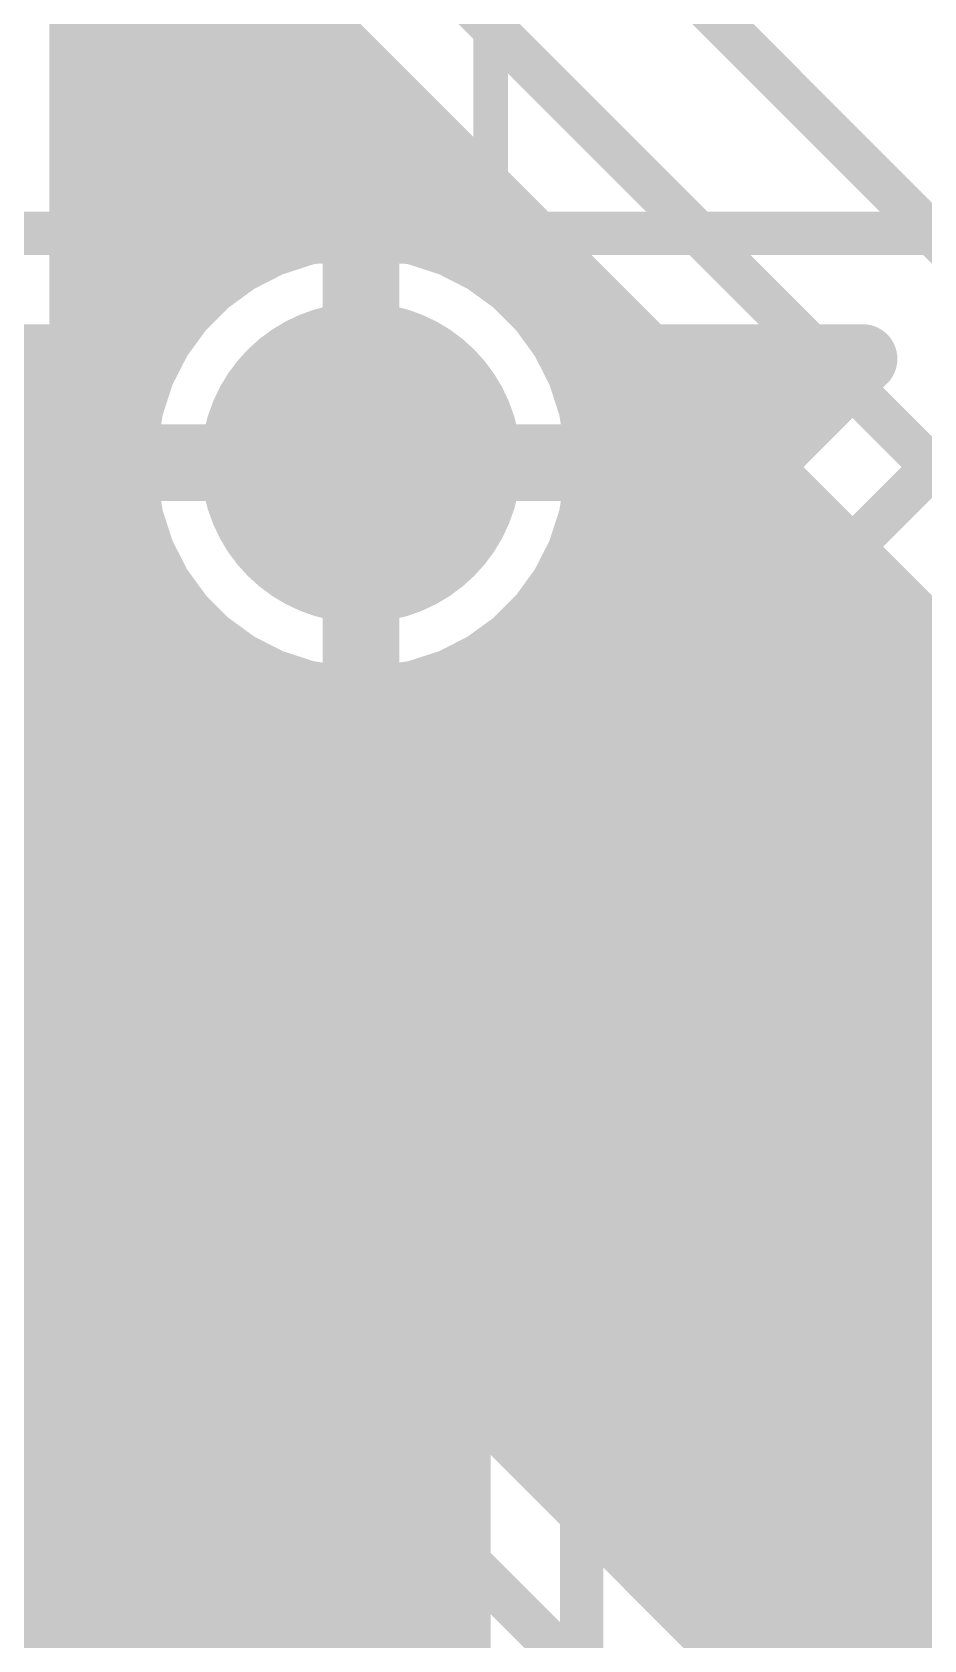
# Model space of a CAD drawing. Extents: x -9 to 55.5, y -1.4 to 36.5.
# Drawn here: x 17.12 to 22.35, y 18.49 to 27.93 of the extents above; entities that cross this region are included whole.
import ezdxf

# ---------------------------------------------------------------- set-up
doc = ezdxf.new("R2010")
doc.units = 0
for name, color, linetype in [('1', 22, 'CONTINUOUS'), ('16', 175, 'CONTINUOUS'), ('17', 82, 'CONTINUOUS'), ('21', 253, 'CONTINUOUS')]:
    doc.layers.add(name, color=color, linetype=linetype)

# ---------------------------------------------------------------- blocks, each defined once
blk = doc.blocks.new('ROUNDP')
at = {"const_width": 0.5}
blk.add_lwpolyline([(0, -0.25, 1), (0, 0.25, 1), (0, -0.25)], format="xyb", dxfattribs=at)

msp = doc.modelspace()

# ---------------------------------------------------------------- linework, layer by layer
at = {"layer": '1'}
for points, const_width in [([(23.0886, 27.432), (22.4028, 26.7462)], 0.254), ([(22.4028, 26.7462), (11.6586, 26.7462)], 0.254), ([(23.5458, 26.5176), (20.3454, 23.3172)], 0.254), ([(15.372, 26.0096), (17.7927, 26.0096)], 0.4064), ([(17.7553, 25.9363), (17.6874, 25.7271)], 0.4064), ([(17.7927, 26.0096), (17.7553, 25.9363)], 0.4064), ([(21.9961, 26.0096), (19.7209, 23.7345)], 0.4064), ([(20.3446, 25.9363), (20.3073, 26.0096)], 0.4064), ([(20.3073, 26.0096), (21.9961, 26.0096)], 0.4064), ([(20.4126, 25.7271), (20.3446, 25.9363)], 0.4064), ([(17.6874, 25.7271), (17.653, 25.5099)], 0.4064), ([(20.447, 25.5099), (20.4126, 25.7271)], 0.4064), ([(15.4722, 25.6032), (17.6678, 25.6032)], 0.4064), ([(20.4322, 25.6032), (21.5897, 25.6032)], 0.4064), ([(17.653, 25.5099), (17.653, 25.4218)], 0.4064), ([(20.447, 25.4218), (20.447, 25.5099)], 0.4064), ([(17.653, 25.4218), (19.0282, 25.4218)], 0.4064), ([(19.0282, 25.3782), (17.653, 25.3782)], 0.4064), ([(17.653, 25.3782), (17.653, 25.2901)], 0.4064), ([(19.0282, 25.4218), (19.0282, 25.3782)], 0.4064), ([(19.0282, 24.003), (19.0282, 25.3782)], 0.4064), ([(19.0282, 25.3782), (19.0718, 25.3782)], 0.4064), ([(19.0718, 25.3782), (19.0718, 25.4218)], 0.4064), ([(19.0718, 25.4218), (20.447, 25.4218)], 0.4064), ([(19.0718, 25.3782), (19.0718, 24.003)], 0.4064), ([(20.447, 25.3782), (19.0718, 25.3782)], 0.4064), ([(20.447, 25.2901), (20.447, 25.3782)], 0.4064), ([(17.653, 25.2901), (17.6874, 25.0729)], 0.4064), ([(20.4126, 25.0729), (20.447, 25.2901)], 0.4064), ([(13.8368, 25.1968), (17.6678, 25.1968)], 0.4064), ([(19.0282, 25.1968), (19.0718, 25.1968)], 0.4064), ([(20.4322, 25.1968), (21.1833, 25.1968)], 0.4064), ([(17.6874, 25.0729), (17.7553, 24.8637)], 0.4064), ([(20.3446, 24.8637), (20.4126, 25.0729)], 0.4064), ([(17.7553, 24.8637), (17.8552, 24.6678)], 0.4064), ([(20.2448, 24.6678), (20.3446, 24.8637)], 0.4064), ([(15.4722, 24.7904), (17.7927, 24.7904)], 0.4064), ([(19.0282, 24.7904), (19.0718, 24.7904)], 0.4064), ([(20.3073, 24.7904), (20.7769, 24.7904)], 0.4064), ([(17.8552, 24.6678), (17.9844, 24.4899)], 0.4064), ([(20.1156, 24.4899), (20.2448, 24.6678)], 0.4064), ([(17.9844, 24.4899), (18.1399, 24.3344)], 0.4064), ([(19.9601, 24.3344), (20.1156, 24.4899)], 0.4064), ([(15.6246, 24.384), (18.0903, 24.384)], 0.4064), ([(18.1399, 24.3344), (18.3178, 24.2052)], 0.4064), ([(19.0282, 24.384), (19.0718, 24.384)], 0.4064), ([(19.7822, 24.2052), (19.9601, 24.3344)], 0.4064), ([(20.0097, 24.384), (20.3705, 24.384)], 0.4064), ([(18.3178, 24.2052), (18.5137, 24.1054)], 0.4064), ([(19.5863, 24.1054), (19.7822, 24.2052)], 0.4064), ([(18.5137, 24.1054), (18.7229, 24.0374)], 0.4064), ([(19.3771, 24.0374), (19.5863, 24.1054)], 0.4064), ([(15.6246, 23.9776), (19.9641, 23.9776)], 0.4064), ([(18.7229, 24.0374), (18.94, 24.003)], 0.4064), ([(18.94, 24.003), (19.0282, 24.003)], 0.4064), ([(19.0718, 24.003), (19.1599, 24.003)], 0.4064), ([(19.1599, 24.003), (19.3771, 24.0374)], 0.4064), ([(19.7209, 23.7345), (19.6088, 23.4637)], 0.4064), ([(15.6246, 23.5712), (19.6533, 23.5712)], 0.4064), ([(19.6088, 23.4637), (19.6088, 16.8459)], 0.4064), ([(20.3454, 23.3172), (20.3454, 16.002)], 0.254), ([(15.6105, 23.1648), (19.6088, 23.1648)], 0.4064), ([(15.6246, 22.7584), (19.6088, 22.7584)], 0.4064), ([(15.6246, 22.352), (19.6088, 22.352)], 0.4064), ([(15.6246, 21.9456), (19.6088, 21.9456)], 0.4064), ([(15.6246, 21.5392), (19.6088, 21.5392)], 0.4064), ([(15.6246, 21.1328), (19.6088, 21.1328)], 0.4064), ([(15.6246, 20.7264), (19.6088, 20.7264)], 0.4064), ([(15.592, 20.32), (19.6088, 20.32)], 0.4064), ([(15.6246, 19.9136), (19.6088, 19.9136)], 0.4064), ([(15.6246, 19.5072), (19.6088, 19.5072)], 0.4064), ([(15.6246, 19.1008), (19.6088, 19.1008)], 0.4064), ([(15.6246, 18.6944), (19.6088, 18.6944)], 0.4064), ([(15.6246, 18.288), (19.6088, 18.288)], 0.4064)]:
    msp.add_lwpolyline(points, dxfattribs=dict(at, const_width=const_width))
for points, const_width in [([(22.3579, 26.7911, 1), (22.4477, 26.7013)], 0.127), ([(22.4028, 26.6827, 1), (22.4028, 26.8097)], 0.127), ([(17.852, 25.9049, 1), (17.6587, 25.9677)], 0.2032), ([(17.8832, 25.9635, 1), (17.7022, 26.0557)], 0.2032), ([(17.7927, 25.908, 1), (17.7927, 26.1112)], 0.2032), ([(20.3978, 26.0557, 1), (20.2168, 25.9635)], 0.2032), ([(20.3073, 26.1112, 1), (20.3073, 25.908)], 0.2032), ([(20.4413, 25.9677, 1), (20.248, 25.9049)], 0.2032), ([(22.0679, 25.9378, 1), (21.9243, 26.0814)], 0.2032), ([(21.9961, 25.908, 1), (21.9961, 26.1112)], 0.2032), ([(17.6648, 25.9824, 1), (17.8459, 25.8901)], 0.2032), ([(20.2541, 25.8901, 1), (20.4352, 25.9824)], 0.2032), ([(17.5908, 25.7585, 1), (17.784, 25.6957)], 0.2032), ([(17.7877, 25.7112, 1), (17.5871, 25.743)], 0.2032), ([(20.5129, 25.743, 1), (20.3122, 25.7112)], 0.2032), ([(20.316, 25.6957, 1), (20.5092, 25.7585)], 0.2032), ([(17.6678, 25.5016, 1), (17.6678, 25.7048)], 0.2032), ([(20.4322, 25.7048, 1), (20.4322, 25.5016)], 0.2032), ([(21.5897, 25.5016, 1), (21.5897, 25.7048)], 0.2032), ([(17.7546, 25.5099, 1), (17.5514, 25.51)], 0.2032), ([(20.5486, 25.5099, 1), (20.3454, 25.5099)], 0.2032), ([(17.653, 25.5234, 1), (17.653, 25.3202)], 0.2032), ([(17.653, 25.4798, 1), (17.653, 25.2766)], 0.2032), ([(17.7546, 25.3782, 1), (17.5514, 25.3782)], 0.2032), ([(17.5527, 25.5258, 1), (17.7533, 25.4941)], 0.2032), ([(19.1298, 25.4218, 1), (18.9266, 25.4218)], 0.2032), ([(19.1298, 25.3782, 1), (18.9266, 25.3782)], 0.2032), ([(19.0282, 25.4798, 1), (19.0282, 25.2766)], 0.2032), ([(19.1734, 25.4218, 1), (18.9702, 25.4218)], 0.2032), ([(19.0718, 25.5234, 1), (19.0718, 25.3202)], 0.2032), ([(19.1734, 25.3782, 1), (18.9702, 25.3782)], 0.2032), ([(19.0718, 25.4798, 1), (19.0718, 25.2766)], 0.2032), ([(19.0282, 25.3202, 1), (19.0282, 25.5234)], 0.2032), ([(19.0282, 25.2766, 1), (19.0282, 25.4798)], 0.2032), ([(19.0718, 25.2766, 1), (19.0718, 25.4798)], 0.2032), ([(20.5486, 25.3782, 1), (20.3454, 25.3782)], 0.2032), ([(20.3466, 25.4941, 1), (20.5473, 25.5258)], 0.2032), ([(20.447, 25.3202, 1), (20.447, 25.5234)], 0.2032), ([(20.447, 25.2766, 1), (20.447, 25.4798)], 0.2032), ([(17.5514, 25.4218, 1), (17.7546, 25.4218)], 0.2032), ([(17.7533, 25.3059, 1), (17.5527, 25.2742)], 0.2032), ([(18.9266, 25.3782, 1), (19.1298, 25.3782)], 0.2032), ([(18.9702, 25.3782, 1), (19.1734, 25.3782)], 0.2032), ([(20.3454, 25.4218, 1), (20.5486, 25.4218)], 0.2032), ([(20.5473, 25.2742, 1), (20.3466, 25.3059)], 0.2032), ([(17.5514, 25.2901, 1), (17.7546, 25.2901)], 0.2032), ([(17.6678, 25.0952, 1), (17.6678, 25.2984)], 0.2032), ([(19.0282, 25.2984, 1), (19.0282, 25.0952)], 0.2032), ([(19.0718, 25.0952, 1), (19.0718, 25.2984)], 0.2032), ([(20.4322, 25.2984, 1), (20.4322, 25.0952)], 0.2032), ([(20.3454, 25.2901, 1), (20.5486, 25.2901)], 0.2032), ([(21.1833, 25.0952, 1), (21.1833, 25.2984)], 0.2032), ([(17.784, 25.1043, 1), (17.5908, 25.0415)], 0.2032), ([(20.5092, 25.0415, 1), (20.316, 25.1043)], 0.2032), ([(17.5871, 25.057, 1), (17.7877, 25.0888)], 0.2032), ([(20.3122, 25.0888, 1), (20.5129, 25.057)], 0.2032), ([(17.8459, 24.9099, 1), (17.6648, 24.8176)], 0.2032), ([(20.4352, 24.8176, 1), (20.2541, 24.9099)], 0.2032), ([(17.6587, 24.8323, 1), (17.852, 24.8951)], 0.2032), ([(17.7927, 24.6888, 1), (17.7927, 24.892)], 0.2032), ([(19.0282, 24.892, 1), (19.0282, 24.6888)], 0.2032), ([(19.0718, 24.6888, 1), (19.0718, 24.892)], 0.2032), ([(20.3073, 24.892, 1), (20.3073, 24.6888)], 0.2032), ([(20.248, 24.8951, 1), (20.4413, 24.8323)], 0.2032), ([(20.7769, 24.6888, 1), (20.7769, 24.892)], 0.2032), ([(17.9374, 24.7275, 1), (17.773, 24.6081)], 0.2032), ([(20.327, 24.6081, 1), (20.1626, 24.7275)], 0.2032), ([(17.7647, 24.6217, 1), (17.9457, 24.7139)], 0.2032), ([(20.1543, 24.7139, 1), (20.3353, 24.6217)], 0.2032), ([(18.0563, 24.5618, 1), (17.9126, 24.4181)], 0.2032), ([(17.9022, 24.4302, 1), (18.0666, 24.5496)], 0.2032), ([(20.0334, 24.5496, 1), (20.1978, 24.4302)], 0.2032), ([(20.1874, 24.4181, 1), (20.0437, 24.5618)], 0.2032), ([(18.1996, 24.4166, 1), (18.0802, 24.2522)], 0.2032), ([(18.0903, 24.2824, 1), (18.0903, 24.4856)], 0.2032), ([(19.0282, 24.4856, 1), (19.0282, 24.2824)], 0.2032), ([(19.0718, 24.2824, 1), (19.0718, 24.4856)], 0.2032), ([(20.0198, 24.2522, 1), (19.9004, 24.4166)], 0.2032), ([(20.0097, 24.4856, 1), (20.0097, 24.2824)], 0.2032), ([(20.3705, 24.2824, 1), (20.3705, 24.4856)], 0.2032), ([(18.0681, 24.2626, 1), (18.2118, 24.4063)], 0.2032), ([(19.8882, 24.4063, 1), (20.0319, 24.2626)], 0.2032), ([(18.3639, 24.2957, 1), (18.2717, 24.1147)], 0.2032), ([(18.2581, 24.123, 1), (18.3775, 24.2874)], 0.2032), ([(19.7225, 24.2874, 1), (19.8419, 24.123)], 0.2032), ([(19.8283, 24.1147, 1), (19.7361, 24.2957)], 0.2032), ([(18.5451, 24.202, 1), (18.4823, 24.0087)], 0.2032), ([(18.4676, 24.0148, 1), (18.5599, 24.1959)], 0.2032), ([(19.5401, 24.1959, 1), (19.6324, 24.0148)], 0.2032), ([(19.6177, 24.0087, 1), (19.5549, 24.202)], 0.2032), ([(18.7388, 24.1377, 1), (18.707, 23.9371)], 0.2032), ([(18.6915, 23.9408, 1), (18.7543, 24.134)], 0.2032), ([(18.94, 24.1046, 1), (18.94, 23.9014)], 0.2032), ([(18.9242, 23.9027, 1), (18.9559, 24.1033)], 0.2032), ([(19.0718, 24.1046, 1), (19.0718, 23.9014)], 0.2032), ([(19.0282, 23.9014, 1), (19.0282, 24.1046)], 0.2032), ([(19.1441, 24.1033, 1), (19.1758, 23.9027)], 0.2032), ([(19.16, 23.9014, 1), (19.1599, 24.1046)], 0.2032), ([(19.3457, 24.134, 1), (19.4085, 23.9408)], 0.2032), ([(19.393, 23.9371, 1), (19.3612, 24.1377)], 0.2032), ([(19.9641, 23.876, 1), (19.9641, 24.0792)], 0.2032), ([(18.9266, 24.003, 1), (19.1298, 24.003)], 0.2032), ([(18.9702, 24.003, 1), (19.1734, 24.003)], 0.2032), ([(19.6491, 23.8063, 1), (19.7928, 23.6626)], 0.2032), ([(19.8148, 23.6956, 1), (19.6271, 23.7733)], 0.2032), ([(19.6533, 23.4696, 1), (19.6533, 23.6728)], 0.2032), ([(19.7104, 23.4637, 1), (19.5072, 23.4637)], 0.2032), ([(19.5149, 23.5026, 1), (19.7027, 23.4248)], 0.2032), ([(20.4089, 23.3172, 1), (20.2819, 23.3172)], 0.127), ([(20.3005, 23.3621, 1), (20.3903, 23.2723)], 0.127), ([(19.6088, 23.0632, 1), (19.6088, 23.2664)], 0.2032), ([(19.6088, 22.6568, 1), (19.6088, 22.86)], 0.2032), ([(19.6088, 22.2504, 1), (19.6088, 22.4536)], 0.2032), ([(19.6088, 21.844, 1), (19.6088, 22.0472)], 0.2032), ([(19.6088, 21.4376, 1), (19.6088, 21.6408)], 0.2032), ([(19.6088, 21.0312, 1), (19.6088, 21.2344)], 0.2032), ([(19.6088, 20.6248, 1), (19.6088, 20.828)], 0.2032), ([(19.6088, 20.2184, 1), (19.6088, 20.4216)], 0.2032), ([(19.6088, 19.812, 1), (19.6088, 20.0152)], 0.2032), ([(19.6088, 19.4056, 1), (19.6088, 19.6088)], 0.2032), ([(19.6088, 18.9992, 1), (19.6088, 19.2024)], 0.2032), ([(19.6088, 18.5928, 1), (19.6088, 18.796)], 0.2032), ([(19.6088, 18.1864, 1), (19.6088, 18.3896)], 0.2032)]:
    msp.add_lwpolyline(points, format="xyb", dxfattribs=dict(at, const_width=const_width))
at = {"layer": '16'}
for points, const_width in [([(22.6314, 26.5176), (18.9738, 30.1752)], 0.254), ([(29.0322, 18.7452), (18.5166, 29.2608)], 0.254), ([(17.4244, 22.2507), (17.4244, 28.4985)], 0.4064), ([(18.5925, 28.1432), (27.9873, 18.7484)], 0.4064), ([(17.4244, 28.0416), (18.6941, 28.0416)], 0.4064), ([(17.4244, 27.6352), (19.1005, 27.6352)], 0.4064), ([(17.4244, 27.2288), (19.5069, 27.2288)], 0.4064), ([(17.4244, 26.8224), (19.9133, 26.8224)], 0.4064), ([(18.94, 26.797), (18.7229, 26.7626)], 0.4064), ([(19.0282, 26.797), (18.94, 26.797)], 0.4064), ([(19.0282, 25.4218), (19.0282, 26.797)], 0.4064), ([(19.1599, 26.797), (19.0718, 26.797)], 0.4064), ([(19.0718, 26.797), (19.0718, 25.4218)], 0.4064), ([(19.3771, 26.7626), (19.1599, 26.797)], 0.4064), ([(18.5137, 26.6946), (18.3178, 26.5948)], 0.4064), ([(18.7229, 26.7626), (18.5137, 26.6946)], 0.4064), ([(19.5863, 26.6946), (19.3771, 26.7626)], 0.4064), ([(19.7822, 26.5948), (19.5863, 26.6946)], 0.4064), ([(18.3178, 26.5948), (18.1399, 26.4656)], 0.4064), ([(19.9601, 26.4656), (19.7822, 26.5948)], 0.4064), ([(17.4244, 26.416), (18.0903, 26.416)], 0.4064), ([(18.1399, 26.4656), (17.9844, 26.3101)], 0.4064), ([(19.0282, 26.416), (19.0718, 26.416)], 0.4064), ([(20.1156, 26.3101), (19.9601, 26.4656)], 0.4064), ([(20.0097, 26.416), (20.3197, 26.416)], 0.4064), ([(17.9844, 26.3101), (17.8552, 26.1322)], 0.4064), ([(20.2448, 26.1322), (20.1156, 26.3101)], 0.4064), ([(17.8552, 26.1322), (17.7553, 25.9363)], 0.4064), ([(20.3446, 25.9363), (20.2448, 26.1322)], 0.4064), ([(17.4244, 26.0096), (17.7927, 26.0096)], 0.4064), ([(17.7553, 25.9363), (17.6874, 25.7271)], 0.4064), ([(19.0282, 26.0096), (19.0718, 26.0096)], 0.4064), ([(20.3073, 26.0096), (20.7261, 26.0096)], 0.4064), ([(20.4126, 25.7271), (20.3446, 25.9363)], 0.4064), ([(17.6874, 25.7271), (17.653, 25.5099)], 0.4064), ([(20.447, 25.5099), (20.4126, 25.7271)], 0.4064), ([(17.4244, 25.6032), (17.6678, 25.6032)], 0.4064), ([(19.0282, 25.6032), (19.0718, 25.6032)], 0.4064), ([(20.4322, 25.6032), (21.1325, 25.6032)], 0.4064), ([(17.653, 25.5099), (17.653, 25.4218)], 0.4064), ([(20.447, 25.4218), (20.447, 25.5099)], 0.4064), ([(17.653, 25.4218), (19.0282, 25.4218)], 0.4064), ([(19.0282, 25.3782), (17.653, 25.3782)], 0.4064), ([(17.653, 25.3782), (17.653, 25.2901)], 0.4064), ([(19.0718, 25.4218), (19.0282, 25.4218)], 0.4064), ([(19.0282, 25.4218), (19.0282, 25.3782)], 0.4064), ([(19.0282, 24.003), (19.0282, 25.3782)], 0.4064), ([(19.0282, 25.3782), (19.0718, 25.3782)], 0.4064), ([(19.0718, 25.3782), (19.0718, 25.4218)], 0.4064), ([(19.0718, 25.4218), (20.447, 25.4218)], 0.4064), ([(19.0718, 25.3782), (19.0718, 24.003)], 0.4064), ([(20.447, 25.3782), (19.0718, 25.3782)], 0.4064), ([(20.447, 25.2901), (20.447, 25.3782)], 0.4064), ([(17.653, 25.2901), (17.6874, 25.0729)], 0.4064), ([(20.4126, 25.0729), (20.447, 25.2901)], 0.4064), ([(17.4244, 25.1968), (17.6678, 25.1968)], 0.4064), ([(19.0282, 25.1968), (19.0718, 25.1968)], 0.4064), ([(20.4322, 25.1968), (21.5389, 25.1968)], 0.4064), ([(17.6874, 25.0729), (17.7553, 24.8637)], 0.4064), ([(20.3446, 24.8637), (20.4126, 25.0729)], 0.4064), ([(17.7553, 24.8637), (17.8552, 24.6678)], 0.4064), ([(20.2448, 24.6678), (20.3446, 24.8637)], 0.4064), ([(17.4244, 24.7904), (17.7927, 24.7904)], 0.4064), ([(19.0282, 24.7904), (19.0718, 24.7904)], 0.4064), ([(20.3073, 24.7904), (21.9453, 24.7904)], 0.4064), ([(17.8552, 24.6678), (17.9844, 24.4899)], 0.4064), ([(20.1156, 24.4899), (20.2448, 24.6678)], 0.4064), ([(17.9844, 24.4899), (18.1399, 24.3344)], 0.4064), ([(19.9601, 24.3344), (20.1156, 24.4899)], 0.4064), ([(17.4244, 24.384), (18.0903, 24.384)], 0.4064), ([(18.1399, 24.3344), (18.3178, 24.2052)], 0.4064), ([(19.0282, 24.384), (19.0718, 24.384)], 0.4064), ([(19.7822, 24.2052), (19.9601, 24.3344)], 0.4064), ([(20.0097, 24.384), (22.3517, 24.384)], 0.4064), ([(18.3178, 24.2052), (18.5137, 24.1054)], 0.4064), ([(19.5863, 24.1054), (19.7822, 24.2052)], 0.4064), ([(18.5137, 24.1054), (18.7229, 24.0374)], 0.4064), ([(19.3771, 24.0374), (19.5863, 24.1054)], 0.4064), ([(17.4244, 23.9776), (22.7581, 23.9776)], 0.4064), ([(18.7229, 24.0374), (18.94, 24.003)], 0.4064), ([(18.94, 24.003), (19.0282, 24.003)], 0.4064), ([(19.0718, 24.003), (19.1599, 24.003)], 0.4064), ([(19.1599, 24.003), (19.3771, 24.0374)], 0.4064), ([(17.4244, 23.5712), (23.1645, 23.5712)], 0.4064), ([(17.4244, 23.1648), (23.5709, 23.1648)], 0.4064), ([(17.4244, 22.7584), (23.9773, 22.7584)], 0.4064), ([(17.4244, 22.352), (24.3837, 22.352)], 0.4064), ([(24.4967, 15.1784), (17.4244, 22.2507)], 0.4064), ([(17.7295, 21.9456), (24.7901, 21.9456)], 0.4064), ([(16.6878, 21.9456), (24.003, 14.6304)], 0.254), ([(18.1359, 21.5392), (25.1965, 21.5392)], 0.4064), ([(16.2705, 21.3211), (20.4721, 17.1196)], 0.4064), ([(18.5423, 21.1328), (25.6029, 21.1328)], 0.4064), ([(18.9487, 20.7264), (26.0093, 20.7264)], 0.4064), ([(12.8524, 20.32), (17.2717, 20.32)], 0.4064), ([(19.3551, 20.32), (26.4157, 20.32)], 0.4064), ([(12.8524, 19.9136), (17.6781, 19.9136)], 0.4064), ([(19.7615, 19.9136), (26.8221, 19.9136)], 0.4064), ([(12.8524, 19.5072), (18.0845, 19.5072)], 0.4064), ([(20.1679, 19.5072), (27.2285, 19.5072)], 0.4064), ([(12.8524, 19.1008), (18.4909, 19.1008)], 0.4064), ([(20.5743, 19.1008), (23.2699, 19.1008)], 0.4064), ([(12.8524, 18.6944), (18.8973, 18.6944)], 0.4064), ([(20.9807, 18.6944), (22.8532, 18.6944)], 0.4064), ([(12.8524, 18.288), (19.3037, 18.288)], 0.4064), ([(21.3871, 18.288), (22.6634, 18.288)], 0.4064)]:
    msp.add_lwpolyline(points, dxfattribs=dict(at, const_width=const_width))
at = {"layer": '16', "const_width": 0.2032}
for points in [[(17.4244, 28.1432, 1), (17.4244, 27.94)], [(18.6941, 27.94, 1), (18.6941, 28.1432)], [(17.4244, 27.7368, 1), (17.4244, 27.5336)], [(19.1005, 27.5336, 1), (19.1005, 27.7368)], [(17.4244, 27.3304, 1), (17.4244, 27.1272)], [(19.5069, 27.1272, 1), (19.5069, 27.3304)], [(17.4244, 26.924, 1), (17.4244, 26.7208)], [(18.94, 26.8986, 1), (18.94, 26.6954)], [(18.9559, 26.6966, 1), (18.9242, 26.8973)], [(19.1298, 26.797, 1), (18.9266, 26.797)], [(19.0718, 26.8986, 1), (19.0718, 26.6954)], [(19.1734, 26.797, 1), (18.9702, 26.797)], [(19.0282, 26.6954, 1), (19.0282, 26.8986)], [(19.1758, 26.8973, 1), (19.1441, 26.6966)], [(19.16, 26.6954, 1), (19.1599, 26.8986)], [(19.9133, 26.7208, 1), (19.9133, 26.924)], [(18.4823, 26.7913, 1), (18.5451, 26.598)], [(18.5599, 26.6041, 1), (18.4676, 26.7852)], [(18.707, 26.8629, 1), (18.7388, 26.6622)], [(18.7543, 26.666, 1), (18.6915, 26.8592)], [(19.4085, 26.8592, 1), (19.3457, 26.666)], [(19.3612, 26.6622, 1), (19.393, 26.8629)], [(19.6324, 26.7852, 1), (19.5401, 26.6041)], [(19.5549, 26.598, 1), (19.6177, 26.7913)], [(18.2717, 26.6853, 1), (18.3639, 26.5043)], [(18.3775, 26.5126, 1), (18.2581, 26.677)], [(19.8419, 26.677, 1), (19.7225, 26.5126)], [(19.7361, 26.5043, 1), (19.8283, 26.6853)], [(17.4244, 26.5176, 1), (17.4244, 26.3144)], [(18.0802, 26.5478, 1), (18.1996, 26.3834)], [(18.2118, 26.3937, 1), (18.0681, 26.5374)], [(18.0903, 26.3144, 1), (18.0903, 26.5176)], [(19.0282, 26.5176, 1), (19.0282, 26.3144)], [(19.0718, 26.3144, 1), (19.0718, 26.5176)], [(20.0319, 26.5374, 1), (19.8882, 26.3937)], [(19.9004, 26.3834, 1), (20.0198, 26.5478)], [(20.0097, 26.5176, 1), (20.0097, 26.3144)], [(20.3197, 26.3144, 1), (20.3197, 26.5176)], [(17.9126, 26.3819, 1), (18.0563, 26.2382)], [(18.0666, 26.2504, 1), (17.9022, 26.3698)], [(20.1978, 26.3698, 1), (20.0334, 26.2504)], [(20.0437, 26.2382, 1), (20.1874, 26.3819)], [(17.9457, 26.0861, 1), (17.7647, 26.1783)], [(20.3353, 26.1783, 1), (20.1543, 26.0861)], [(17.773, 26.1919, 1), (17.9374, 26.0725)], [(20.1626, 26.0725, 1), (20.327, 26.1919)], [(17.4244, 26.1112, 1), (17.4244, 25.908)], [(17.852, 25.9049, 1), (17.6587, 25.9677)], [(17.7927, 25.908, 1), (17.7927, 26.1112)], [(19.0282, 26.1112, 1), (19.0282, 25.908)], [(19.0718, 25.908, 1), (19.0718, 26.1112)], [(20.3073, 26.1112, 1), (20.3073, 25.908)], [(20.4413, 25.9677, 1), (20.248, 25.9049)], [(20.7261, 25.908, 1), (20.7261, 26.1112)], [(17.6648, 25.9824, 1), (17.8459, 25.8901)], [(20.2541, 25.8901, 1), (20.4352, 25.9824)], [(17.5908, 25.7585, 1), (17.784, 25.6957)], [(17.7877, 25.7112, 1), (17.5871, 25.743)], [(20.5129, 25.743, 1), (20.3122, 25.7112)], [(20.316, 25.6957, 1), (20.5092, 25.7585)], [(17.4244, 25.7048, 1), (17.4244, 25.5016)], [(17.6678, 25.5016, 1), (17.6678, 25.7048)], [(19.0282, 25.7048, 1), (19.0282, 25.5016)], [(19.0718, 25.5016, 1), (19.0718, 25.7048)], [(20.4322, 25.7048, 1), (20.4322, 25.5016)], [(21.1325, 25.5016, 1), (21.1325, 25.7048)], [(17.7546, 25.5099, 1), (17.5514, 25.51)], [(20.5486, 25.5099, 1), (20.3454, 25.5099)], [(17.653, 25.5234, 1), (17.653, 25.3202)], [(17.653, 25.4798, 1), (17.653, 25.2766)], [(17.7546, 25.3782, 1), (17.5514, 25.3782)], [(17.5527, 25.5258, 1), (17.7533, 25.4941)], [(19.0282, 25.5234, 1), (19.0282, 25.3202)], [(19.1298, 25.4218, 1), (18.9266, 25.4218)], [(19.1298, 25.3782, 1), (18.9266, 25.3782)], [(19.0282, 25.4798, 1), (19.0282, 25.2766)], [(19.1734, 25.4218, 1), (18.9702, 25.4218)], [(19.0718, 25.5234, 1), (19.0718, 25.3202)], [(19.1734, 25.3782, 1), (18.9702, 25.3782)], [(19.0718, 25.4798, 1), (19.0718, 25.2766)], [(19.0282, 25.3202, 1), (19.0282, 25.5234)], [(19.0282, 25.2766, 1), (19.0282, 25.4798)], [(19.0718, 25.3202, 1), (19.0718, 25.5234)], [(19.0718, 25.2766, 1), (19.0718, 25.4798)], [(20.5486, 25.3782, 1), (20.3454, 25.3782)], [(20.3466, 25.4941, 1), (20.5473, 25.5258)], [(20.447, 25.3202, 1), (20.447, 25.5234)], [(20.447, 25.2766, 1), (20.447, 25.4798)], [(17.5514, 25.4218, 1), (17.7546, 25.4218)], [(17.7533, 25.3059, 1), (17.5527, 25.2742)], [(18.9266, 25.4218, 1), (19.1298, 25.4218)], [(18.9266, 25.3782, 1), (19.1298, 25.3782)], [(18.9702, 25.4218, 1), (19.1734, 25.4218)], [(18.9702, 25.3782, 1), (19.1734, 25.3782)], [(20.3454, 25.4218, 1), (20.5486, 25.4218)], [(20.5473, 25.2742, 1), (20.3466, 25.3059)], [(17.4244, 25.2984, 1), (17.4244, 25.0952)], [(17.5514, 25.2901, 1), (17.7546, 25.2901)], [(17.6678, 25.0952, 1), (17.6678, 25.2984)], [(19.0282, 25.2984, 1), (19.0282, 25.0952)], [(19.0718, 25.0952, 1), (19.0718, 25.2984)], [(20.4322, 25.2984, 1), (20.4322, 25.0952)], [(20.3454, 25.2901, 1), (20.5486, 25.2901)], [(21.5389, 25.0952, 1), (21.5389, 25.2984)], [(17.784, 25.1043, 1), (17.5908, 25.0415)], [(20.5092, 25.0415, 1), (20.316, 25.1043)], [(17.5871, 25.057, 1), (17.7877, 25.0888)], [(20.3122, 25.0888, 1), (20.5129, 25.057)], [(17.8459, 24.9099, 1), (17.6648, 24.8176)], [(20.4352, 24.8176, 1), (20.2541, 24.9099)], [(17.4244, 24.892, 1), (17.4244, 24.6888)], [(17.6587, 24.8323, 1), (17.852, 24.8951)], [(17.7927, 24.6888, 1), (17.7927, 24.892)], [(19.0282, 24.892, 1), (19.0282, 24.6888)], [(19.0718, 24.6888, 1), (19.0718, 24.892)], [(20.3073, 24.892, 1), (20.3073, 24.6888)], [(20.248, 24.8951, 1), (20.4413, 24.8323)], [(21.9453, 24.6888, 1), (21.9453, 24.892)], [(17.9374, 24.7275, 1), (17.773, 24.6081)], [(20.327, 24.6081, 1), (20.1626, 24.7275)], [(17.7647, 24.6217, 1), (17.9457, 24.7139)], [(20.1543, 24.7139, 1), (20.3353, 24.6217)], [(18.0563, 24.5618, 1), (17.9126, 24.4181)], [(17.9022, 24.4302, 1), (18.0666, 24.5496)], [(20.0334, 24.5496, 1), (20.1978, 24.4302)], [(20.1874, 24.4181, 1), (20.0437, 24.5618)], [(17.4244, 24.4856, 1), (17.4244, 24.2824)], [(18.1996, 24.4166, 1), (18.0802, 24.2522)], [(18.0903, 24.2824, 1), (18.0903, 24.4856)], [(19.0282, 24.4856, 1), (19.0282, 24.2824)], [(19.0718, 24.2824, 1), (19.0718, 24.4856)], [(20.0198, 24.2522, 1), (19.9004, 24.4166)], [(20.0097, 24.4856, 1), (20.0097, 24.2824)], [(22.3517, 24.2824, 1), (22.3517, 24.4856)], [(18.0681, 24.2626, 1), (18.2118, 24.4063)], [(19.8882, 24.4063, 1), (20.0319, 24.2626)], [(18.3639, 24.2957, 1), (18.2717, 24.1147)], [(18.2581, 24.123, 1), (18.3775, 24.2874)], [(19.7225, 24.2874, 1), (19.8419, 24.123)], [(19.8283, 24.1147, 1), (19.7361, 24.2957)], [(18.5451, 24.202, 1), (18.4823, 24.0087)], [(18.4676, 24.0148, 1), (18.5599, 24.1959)], [(19.5401, 24.1959, 1), (19.6324, 24.0148)], [(19.6177, 24.0087, 1), (19.5549, 24.202)], [(17.4244, 24.0792, 1), (17.4244, 23.876)], [(18.7388, 24.1377, 1), (18.707, 23.9371)], [(18.6915, 23.9408, 1), (18.7543, 24.134)], [(18.94, 24.1046, 1), (18.94, 23.9014)], [(18.9242, 23.9027, 1), (18.9559, 24.1033)], [(19.0718, 24.1046, 1), (19.0718, 23.9014)], [(19.0282, 23.9014, 1), (19.0282, 24.1046)], [(19.1441, 24.1033, 1), (19.1758, 23.9027)], [(19.16, 23.9014, 1), (19.1599, 24.1046)], [(19.3457, 24.134, 1), (19.4085, 23.9408)], [(19.393, 23.9371, 1), (19.3612, 24.1377)], [(18.9266, 24.003, 1), (19.1298, 24.003)], [(18.9702, 24.003, 1), (19.1734, 24.003)], [(17.4244, 23.6728, 1), (17.4244, 23.4696)], [(17.4244, 23.2664, 1), (17.4244, 23.0632)], [(17.4244, 22.86, 1), (17.4244, 22.6568)], [(17.4244, 22.4536, 1), (17.4244, 22.2504)], [(17.4962, 22.3226, 1), (17.3526, 22.1789)], [(17.3228, 22.2507, 1), (17.526, 22.2507)], [(17.7295, 22.0472, 1), (17.7295, 21.844)], [(18.1359, 21.6408, 1), (18.1359, 21.4376)], [(18.5423, 21.2344, 1), (18.5423, 21.0312)], [(18.9487, 20.828, 1), (18.9487, 20.6248)], [(17.2717, 20.2184, 1), (17.2717, 20.4216)], [(19.3551, 20.4216, 1), (19.3551, 20.2184)], [(17.6781, 19.812, 1), (17.6781, 20.0152)], [(19.7615, 20.0152, 1), (19.7615, 19.812)], [(18.0845, 19.4056, 1), (18.0845, 19.6088)], [(20.1679, 19.6088, 1), (20.1679, 19.4056)], [(18.4909, 18.9992, 1), (18.4909, 19.2024)], [(20.5743, 19.2024, 1), (20.5743, 18.9992)], [(18.8973, 18.5928, 1), (18.8973, 18.796)], [(20.9807, 18.796, 1), (20.9807, 18.5928)], [(19.3037, 18.1864, 1), (19.3037, 18.3896)], [(21.3871, 18.3896, 1), (21.3871, 18.1864)]]:
    msp.add_lwpolyline(points, format="xyb", dxfattribs=at)
at = {"layer": '21', "const_width": 0.2032}
for points in [[(18.288, 26.67), (18.288, 31.75)], [(19.812, 31.75), (19.812, 26.67)], [(19.05, 26.67), (18.288, 26.67)], [(19.812, 26.67), (19.05, 26.67)], [(19.05, 26.67), (19.05, 26.416)]]:
    msp.add_lwpolyline(points, dxfattribs=at)
at = {"layer": '21', "const_width": 0.1016}
for points in [[(18.288, 26.7208, 1), (18.288, 26.6192)], [(18.2372, 26.67, 1), (18.3388, 26.67)], [(19.05, 26.7208, 1), (19.05, 26.6192)], [(19.1008, 26.67, 1), (18.9992, 26.67)], [(19.05, 26.6192, 1), (19.05, 26.7208)], [(19.7612, 26.67, 1), (19.8628, 26.67)], [(19.812, 26.6192, 1), (19.812, 26.7208)], [(18.9992, 26.416, 1), (19.1008, 26.416)]]:
    msp.add_lwpolyline(points, format="xyb", dxfattribs=at)

# ---------------------------------------------------------------- block references
at = {"layer": '17', "xscale": 1.8796, "yscale": 1.8796, "rotation": 270}
msp.add_blockref('ROUNDP', (19.05, 25.4), dxfattribs=at)
msp.add_blockref('ROUNDP', (19.05, 25.4), dxfattribs=at)

doc.saveas('drawing.dxf')
